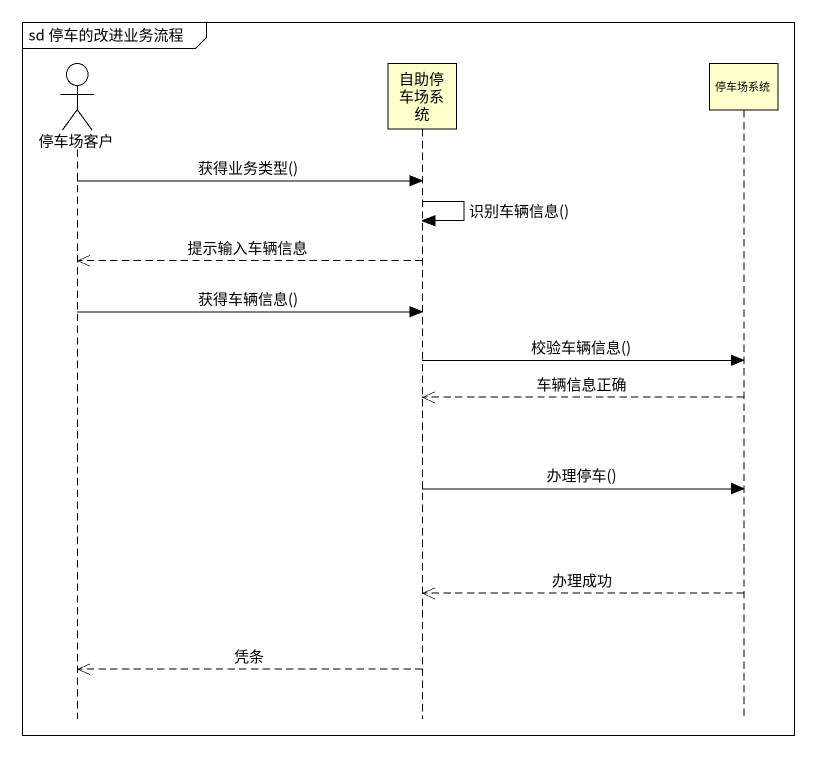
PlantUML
@startuml
mainframe sd 停车的改进业务流程
hide footbox
actor 停车场客户
participant 自助停车场系统
participant 停车场系统

停车场客户 -> 自助停车场系统 : 获得业务类型()
自助停车场系统 -> 自助停车场系统 : 识别车辆信息()
自助停车场系统 -->> 停车场客户 : 提示输入车辆信息
停车场客户 -> 自助停车场系统 : 获得车辆信息()
自助停车场系统 -> 停车场系统 : 校验车辆信息()
停车场系统 -->> 自助停车场系统 : 车辆信息正确
自助停车场系统 -> 停车场系统 : 办理停车()
停车场系统 -->> 自助停车场系统 : 办理成功
自助停车场系统 -->> 停车场客户 : 凭条
@enduml
